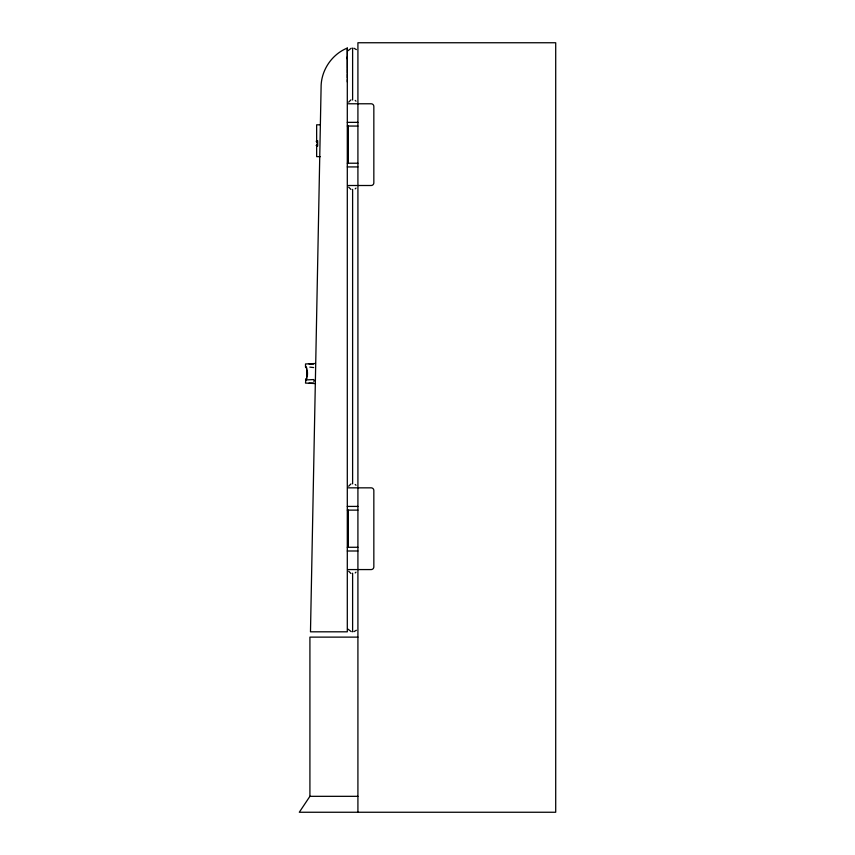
<?xml version="1.0" encoding="UTF-8"?>
<svg xmlns="http://www.w3.org/2000/svg" width="855" height="855" viewBox="0 0 855 855"><rect width="100%" height="100%" fill="white"/><g stroke="black" fill="none" stroke-linecap="round" stroke-linejoin="round"><path stroke-width="1.28" d="M313.881 381.448L314.159 380.133M305.513 379.93L305.919 378.883L305.513 383.093L315.484 383.564M313.625 379.545L306.453 379.93L307.362 375.676A15.721 12.398 90 0 0 307.362 371.38L306.432 367.116M348.648 102.151L350.967 99.853M348.648 486.217L350.967 483.919M357.914 637.125L309.916 637.125L309.916 796.326L299.293 812.25L555.707 812.25L555.707 42.75L357.914 42.75L357.914 812.25M348.006 50.712L351.234 48.233M355.21 188.87L356.001 188.089M355.21 572.936L356.001 572.155M356.364 630.263L353.981 631.631M347.301 48.062C331.697 54.389 320.935 70.559 321.095 87.392L310.483 631.813L347.301 631.813L347.301 48.062L347.312 58.995M315.484 363.493L305.513 363.963L305.513 367.116M348.359 103.776L356.856 103.776M357.914 103.776L371.177 103.776A2.651 2.651 0 0 1 373.838 106.437L373.838 182.852A2.651 2.651 0 0 1 371.177 185.503L357.914 185.503M347.301 122.351L357.914 122.351M320.358 124.809L316.649 124.809L316.649 142.058M347.301 126.038L357.914 126.07M316.649 140.733L317.675 140.733L317.675 146.034L316.649 146.034M316.115 141.257L317.162 141.257L317.162 145.5L316.115 145.5M320.358 156.647L316.649 156.647L316.649 144.709M347.301 163.22L357.914 163.22M347.301 166.928L357.914 166.928M348.359 185.503L356.856 185.503M308.997 363.963L313.486 364.07M309.831 367.126L313.657 367.554M308.997 383.093L313.475 383.093M348.359 487.842L356.856 487.842M357.914 487.842L371.177 487.842A2.651 2.651 0 0 1 373.838 490.492L373.838 566.908A2.651 2.651 0 0 1 371.177 569.569L357.914 569.569M347.301 506.417L357.914 506.417M347.301 510.125L357.914 510.125M347.301 547.275L357.914 547.275M347.301 550.994L357.914 550.994M348.359 569.569L356.856 569.569M309.916 796.326L357.914 796.326M353.981 48.233L356.364 49.611M351.234 631.631L348.006 629.162M350.967 189.425L348.648 187.127M350.967 573.491L348.648 571.193M355.21 100.409L356.001 101.2M355.21 484.475L356.001 485.255M306.55 370.301L307.073 371.38L306.913 370.301M347.301 79.526L347.312 81.962M347.301 74.267L347.312 78.019M347.301 69.287L347.312 73.263M347.301 56.825L347.312 68.539M352.613 48.062L352.613 100.035M352.613 189.34L352.613 483.877M352.613 573.171L352.613 631.813M348.359 126.038L348.359 163.187M348.359 510.125L348.359 547.275M306.25 367.126A35.226 35.151 -90 0 1 306.507 368.719M306.688 370.322A35.226 35.151 -90 0 1 306.688 376.734M306.507 378.338A35.226 35.151 -90 0 1 306.25 379.93M307.169 374.608L306.731 375.676L307.169 374.608"/></g></svg>
